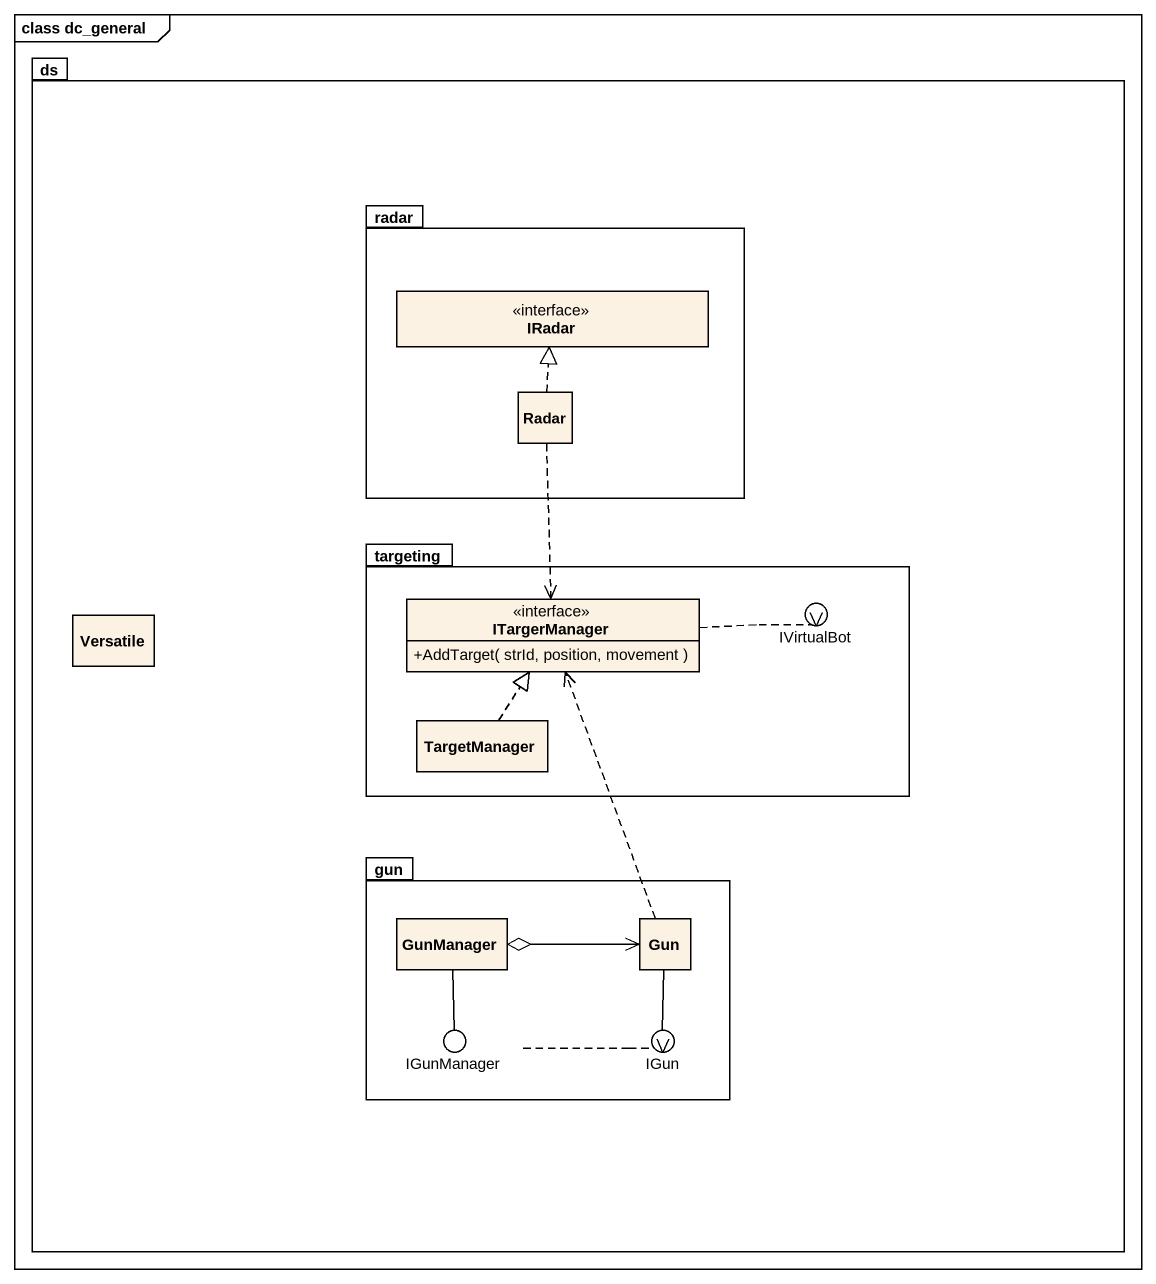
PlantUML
@startuml
mainframe class dc_general
allowmixing
hide circle
hide empty members
skinparam classAttributeIconSize 0
package ds {
  package radar {
    interface IRadar
    class Radar
  }
  package targeting {
    interface ITargerManager {
      +AddTarget( strId, position, movement )
    }
    class TargetManager
  }
  class Versatile
  package gun {
    class GunManager
    class Gun
  }
}
() IVirtualBot
() IGunManager
() IGun
targeting -right- IVirtualBot
gun -- IGunManager
gun -right- IGun
Radar .up.|> IRadar
Radar ..> ITargerManager
ITargerManager .right.> IVirtualBot
TargetManager .up.|> ITargerManager
GunManager o-right-> Gun
GunManager -- IGunManager
Gun .up.> ITargerManager
Gun -- IGun
IGunManager .right.> IGun
@enduml
